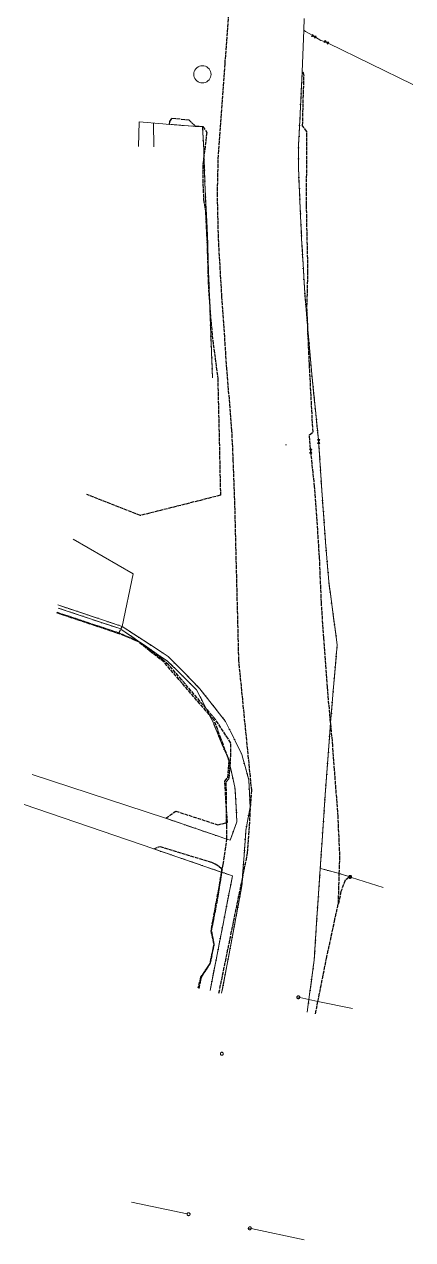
# Model space of a CAD drawing. Header units: metres. Extents: x 105265 to 106214, y 111498 to 118425.
# Drawn here: x 105345.7 to 105475.5, y 111498 to 111903.9 of the extents above; entities that cross this region are included whole.
import ezdxf

# ---------------------------------------------------------------- set-up
doc = ezdxf.new("R2010")
doc.units = ezdxf.units.M
doc.linetypes.add('DASHDOT', pattern=[3.556, 2.54, -0.508, 0, -0.508])
doc.linetypes.add('DASHED', pattern=[1.524, 1.27, -0.254])
for name, color, linetype, lineweight in [('30-RED-VANTI-EXIST', 52, 'CONTINUOUS', 13), ('30-RED-VANTI-PROY', 2, 'DASHED', 25), ('30-RED-VANTI-RETIRO', 8, 'DASHDOT', 13), ('30-RED-VANTI-SINCLAS', 9, 'CONTINUOUS', 5)]:
    doc.layers.add(name, color=color, linetype=linetype, lineweight=lineweight)

msp = doc.modelspace()

# ---------------------------------------------------------------- linework, layer by layer
at = {"layer": '30-RED-VANTI-EXIST'}
for points in [[(105439.1111, 111902.0027), (105439.2605, 111905.8877)], [(105438.5743, 111888.0385), (105439.1111, 111902.0027)], [(105441.8801, 111900.2814), (105439.6279, 111901.5957), (105439.1111, 111902.0027)], [(105441.9851, 111900.2202), (105441.8801, 111900.2814)], [(105442.0867, 111900.1609), (105441.9851, 111900.2202)], [(105442.1902, 111900.1005), (105442.0867, 111900.1609)], [(105442.308, 111900.0317), (105442.1902, 111900.1005)], [(105442.4351, 111899.9576), (105442.308, 111900.0317)], [(105442.4915, 111899.9246), (105442.4351, 111899.9576)], [(105442.6103, 111899.8553), (105442.4915, 111899.9246)], [(105442.7281, 111899.7866), (105442.6103, 111899.8553)], [(105442.8316, 111899.7262), (105442.7281, 111899.7866)], [(105442.9331, 111899.667), (105442.8316, 111899.7262)], [(105443.0381, 111899.6057), (105442.9331, 111899.667)], [(105446.0525, 111898.1672), (105444.8373, 111898.5557), (105443.0381, 111899.6057)], [(105446.6935, 111897.9623), (105446.0525, 111898.1672)], [(105447.2933, 111897.6677), (105446.6935, 111897.9623)], [(105475.4889, 111883.8213), (105447.2933, 111897.6677)], [(105440.4589, 111802.0098), (105440.0005, 111807.3209), (105439.3241, 111815.6981), (105438.8531, 111823.9861), (105438.5035, 111830.2485), (105437.9017, 111842.4549), (105437.3323, 111856.0021), (105437.3525, 111863.4721), (105437.9149, 111874.0761), (105438.5743, 111888.0385)], [(105384.0737, 111871.3593), (105383.8867, 111863.1763)], [(105384.0737, 111871.3593), (105392.0061, 111870.6987)], [(105388.9777, 111862.9815), (105388.8547, 111870.9497)], [(105394.2739, 111870.5195), (105392.0061, 111870.6987)], [(105405.7567, 111860.042), (105405.6843, 111862.0193), (105405.3159, 111869.6465), (105394.2739, 111870.5195)], [(105406.1771, 111848.5497), (105405.7567, 111860.042)], [(105407.1083, 111824.3493), (105407.0541, 111830.5411), (105406.8469, 111835.9029), (105406.1771, 111848.5497)], [(105407.7368, 111809.0895), (105407.5981, 111812.9177), (105407.1083, 111824.3493)], [(105408.5803, 111785.8013), (105407.7368, 111809.0895)], [(105443.9966, 111765.2263), (105441.7497, 111787.0699), (105440.6579, 111799.7049), (105440.4589, 111802.0098)], [(105444.0653, 111764.5583), (105443.9966, 111765.2263)], [(105444.1309, 111763.8905), (105444.0653, 111764.5583)], [(105448.0787, 111670.6751), (105448.9935, 111682.4767), (105450.2711, 111696.6955), (105447.4361, 111717.8411), (105446.3973, 111730.8431), (105445.1157, 111748.3277), (105444.1833, 111763.3575), (105444.1309, 111763.8905)], [(105378.4001, 111702.8191), (105382.0807, 111720.3709), (105362.0233, 111731.9895)], [(105356.9687, 111709.9783), (105378.4001, 111702.8191)], [(105378.0011, 111701.9443), (105377.9921, 111701.9507), (105368.1563, 111705.2207), (105360.3871, 111707.8461), (105357.0297, 111708.9415)], [(105406.4566, 111675.424), (105404.4541, 111679.3387), (105403.2945, 111681.5911), (105397.9545, 111686.9351), (105393.5969, 111691.1737), (105390.6035, 111693.2521), (105386.6473, 111695.9695), (105383.7161, 111698.0215), (105379.4089, 111700.9479), (105378.0011, 111701.9443)], [(105378.4001, 111702.8191), (105385.6153, 111698.0955), (105389.3995, 111695.6215), (105393.8025, 111692.7347), (105396.7211, 111689.8271), (105398.9273, 111687.6391), (105401.2923, 111685.2219), (105404.4145, 111681.9851), (105406.9495, 111678.7325), (105410.1891, 111674.6533), (105412.9945, 111671.0957), (105416.8457, 111663.2557), (105418.3961, 111660.0151), (105420.7399, 111651.5315), (105421.2183, 111642.5993), (105419.7717, 111634.6643), (105419.1525, 111626.3377), (105418.6837, 111619.7191), (105418.5864, 111618.4983)], [(105407.4952, 111673.3938), (105406.4566, 111675.424)], [(105413.8219, 111658.8865), (105411.8087, 111663.3019), (105410.0367, 111667.7177), (105408.8001, 111670.8429), (105407.4952, 111673.3938)], [(105447.4815, 111662.9717), (105448.0787, 111670.6751)], [(105440.8354, 111578.2003), (105442.5791, 111591.3207), (105443.2629, 111602.1135), (105444.7181, 111623.4803), (105445.4555, 111634.5613), (105446.2737, 111646.7135), (105447.4815, 111662.9717)], [(105414.0842, 111658.1807), (105414.0277, 111658.4351), (105413.8219, 111658.8865)], [(105414.1636, 111657.8229), (105414.0842, 111658.1807)], [(105414.5291, 111656.1759), (105414.1636, 111657.8229)], [(105348.3587, 111653.3029), (105392.9127, 111638.7489)], [(105413.4054, 111631.7392), (105414.4861, 111631.3695), (105416.7723, 111637.5547), (105416.5403, 111642.1931), (105416.3131, 111646.1371), (105416.0897, 111649.1433), (105414.5291, 111656.1759)], [(105388.9757, 111628.4905), (105345.7325, 111643.2929)], [(105392.9127, 111638.7489), (105392.9814, 111638.7255)], [(105392.9814, 111638.7255), (105413.4054, 111631.7392)], [(105411.5453, 111620.7727), (105388.9757, 111628.4905)], [(105407.7967, 111581.1863), (105415.2821, 111619.4949), (105411.763, 111620.6983)], [(105411.763, 111620.6983), (105411.5453, 111620.7727)], [(105450.9734, 111620.2753), (105450.1103, 111620.5475), (105444.6389, 111621.9349)], [(105454.1364, 111619.2778), (105450.9734, 111620.2753)], [(105418.5864, 111618.4983), (105418.3473, 111615.4987), (105416.4291, 111605.4377), (105413.4031, 111589.4313), (105411.6581, 111580.3359)], [(105454.2756, 111619.2339), (105454.1364, 111619.2778)], [(105454.4495, 111619.1791), (105454.2756, 111619.2339)], [(105454.5565, 111619.1455), (105454.4495, 111619.1791)], [(105454.5985, 111619.1321), (105454.5565, 111619.1455)], [(105454.5985, 111619.1321), (105454.5565, 111619.1455)], [(105454.7503, 111619.0828), (105454.5985, 111619.1321)], [(105454.9237, 111619.0266), (105454.7503, 111619.0828)], [(105455.0621, 111618.9816), (105454.9237, 111619.0266)], [(105465.5747, 111615.5703), (105455.0621, 111618.9816)], [(105440.2751, 111573.9839), (105440.8354, 111578.2003)]]:
    msp.add_lwpolyline(points, dxfattribs=at)
at = {"layer": '30-RED-VANTI-PROY'}
for points in [[(105418.5864, 111618.4983), (105420.3449, 111627.0843), (105421.7185, 111647.9763), (105417.3939, 111691.5255), (105416.1035, 111743.4795), (105415.5563, 111758.1565), (105415.0945, 111768.2097), (105413.4161, 111788.9049), (105411.7465, 111812.8133), (105410.5975, 111832.5523), (105410.2441, 111846.8177), (105410.5903, 111860.5949), (105412.7925, 111890.8311), (105420.3261, 111986.8135), (105420.1075, 111996.6987), (105420.3381, 112001.1757), (105421.9511, 112009.2427), (105422.7243, 112019.9804)], [(105440.4589, 111802.0098), (105440.1671, 111809.6087), (105440.5015, 111821.0133), (105440.0071, 111843.5505), (105440.1501, 111868.1755), (105438.7039, 111870.0691), (105438.9049, 111877.5835), (105439.1803, 111886.7739), (105438.7975, 111888.2063), (105438.6051, 111888.2907)], [(105394.2739, 111870.5195), (105394.2983, 111871.4345), (105395.0529, 111872.5895), (105400.6533, 111872.0653), (105402.7667, 111870.0197), (105405.3751, 111869.8191), (105406.6833, 111867.8343), (105405.7567, 111860.042)], [(105405.7567, 111860.042), (105405.3751, 111856.8335), (105405.4035, 111850.3917), (105405.6531, 111845.3431), (105406.2485, 111841.3615), (105406.7743, 111830.9511), (105407.1467, 111818.3461), (105407.4465, 111812.6291), (105407.7368, 111809.0895)], [(105407.7368, 111809.0895), (105408.4827, 111799.9933), (105410.3701, 111785.7111), (105411.2689, 111746.6219), (105384.5209, 111739.8547), (105366.6511, 111746.8545)], [(105441.3932, 111762.0393), (105440.9947, 111766.8521), (105442.1823, 111767.6939), (105440.9861, 111790.4635), (105440.4955, 111801.0583), (105440.4589, 111802.0098)], [(105441.4032, 111761.9183), (105441.3932, 111762.0393)], [(105441.4129, 111761.8011), (105441.4032, 111761.9183)], [(105441.4228, 111761.6815), (105441.4129, 111761.8011)], [(105441.434, 111761.5457), (105441.4228, 111761.6815)], [(105441.4485, 111761.3713), (105441.434, 111761.5457)], [(105441.4673, 111761.1969), (105441.4485, 111761.3713)], [(105441.482, 111761.0611), (105441.4673, 111761.1969)], [(105441.4949, 111760.9415), (105441.482, 111761.0611)], [(105441.5075, 111760.8245), (105441.4949, 111760.9415)], [(105441.5206, 111760.7033), (105441.5075, 111760.8245)], [(105448.0787, 111670.6751), (105446.9793, 111682.5285), (105445.8259, 111698.9947), (105444.9801, 111710.8273), (105444.3821, 111725.9623), (105442.7249, 111749.5541), (105441.5206, 111760.7033)], [(105407.4952, 111673.3938), (105404.3885, 111676.9653), (105397.4715, 111684.9893), (105392.3077, 111690.9497), (105387.5995, 111694.6279), (105383.9437, 111697.6199), (105379.2387, 111699.6631), (105374.7225, 111701.2691), (105369.1495, 111703.1235), (105364.6039, 111704.6613), (105359.2557, 111706.4219), (105356.5849, 111707.3227)], [(105377.3795, 111700.5593), (105370.8791, 111702.7471), (105366.5885, 111704.1593), (105360.8103, 111706.0981), (105356.6747, 111707.4377)], [(105377.3651, 111700.5741), (105378.0011, 111701.9443)], [(105378.0011, 111701.9443), (105378.3825, 111702.7661)], [(105406.4566, 111675.424), (105398.2523, 111685.0367), (105393.9587, 111689.9615), (105391.7667, 111691.8567), (105383.6555, 111697.9281), (105377.3795, 111700.5593)], [(105414.5291, 111656.1759), (105414.6579, 111657.7435), (105414.7307, 111663.8681), (105409.5845, 111671.7593), (105406.4566, 111675.424)], [(105413.8219, 111658.8865), (105411.3991, 111665.4065), (105409.1101, 111671.5373), (105407.4952, 111673.3938)], [(105448.7894, 111663.0129), (105448.0787, 111670.6751)], [(105448.7894, 111663.0129), (105448.7809, 111663.1433)], [(105450.9734, 111620.2753), (105451.1529, 111626.3085), (105450.5453, 111639.3635), (105449.3807, 111654.9183), (105449.1263, 111657.8601), (105448.7894, 111663.0129)], [(105413.293, 111641.7526), (105412.6779, 111651.1557), (105413.7037, 111652.2275), (105414.1636, 111657.8229)], [(105414.0842, 111658.1807), (105413.8219, 111658.8865)], [(105414.1636, 111657.8229), (105414.1733, 111657.9409), (105414.0842, 111658.1807)], [(105413.293, 111641.7526), (105413.2111, 111650.9141), (105414.1913, 111652.0657), (105414.5291, 111656.1759)], [(105392.9814, 111638.7255), (105396.3025, 111641.1213), (105410.3621, 111636.5523), (105413.333, 111637.2722)], [(105413.333, 111637.2722), (105413.293, 111641.7526)], [(105413.333, 111637.2722), (105413.5821, 111637.3325), (105413.293, 111641.7526)], [(105413.4054, 111631.7392), (105413.4413, 111631.9839), (105413.3417, 111636.3015), (105413.333, 111637.2722)], [(105388.9757, 111628.4905), (105390.9941, 111629.3055), (105408.2751, 111624.0365), (105409.5121, 111623.4676), (105410.6698, 111622.7509), (105411.7305, 111621.8973), (105411.5453, 111620.7727)], [(105411.763, 111620.6983), (105412.1645, 111623.2785), (105413.4054, 111631.7392)], [(105411.5453, 111620.7727), (105410.6083, 111615.0855), (105408.0251, 111601.1421), (105409.0017, 111596.6287), (105407.6619, 111590.0961), (105404.6143, 111585.6227), (105403.7435, 111581.9675)], [(105404.1427, 111581.8807), (105404.9153, 111585.6711), (105407.8729, 111590.1871), (105409.2175, 111596.6567), (105408.3045, 111601.1227), (105410.5255, 111612.7459), (105411.763, 111620.6983)], [(105443.8302, 111577.5719), (105446.6995, 111591.9041), (105449.3611, 111604.3081), (105450.6731, 111610.1801), (105450.9734, 111620.2753)], [(105410.7685, 111580.3271), (105418.5864, 111618.4983)], [(105454.1766, 111618.894), (105452.9367, 111618.0727), (105451.5363, 111614.2412), (105450.6885, 111610.2509)], [(105454.2984, 111618.9747), (105454.1766, 111618.894)], [(105454.4518, 111619.0769), (105454.2984, 111618.9747)], [(105454.5565, 111619.1455), (105454.4518, 111619.0769)], [(105442.9983, 111573.4165), (105443.8302, 111577.5719)]]:
    msp.add_lwpolyline(points, dxfattribs=at)
at = {"layer": '30-RED-VANTI-RETIRO'}
for points in [[(105440.4589, 111802.0098), (105440.0005, 111807.3209), (105439.3241, 111815.6981), (105438.8531, 111823.9861), (105438.5035, 111830.2485), (105437.9017, 111842.4549), (105437.3323, 111856.0021), (105437.3525, 111863.4721), (105437.9149, 111874.0761), (105438.5743, 111888.0385)], [(105394.2739, 111870.5195), (105392.0061, 111870.6987)], [(105405.7567, 111860.042), (105405.6843, 111862.0193), (105405.3159, 111869.6465), (105394.2739, 111870.5195)], [(105406.1771, 111848.5497), (105405.7567, 111860.042)], [(105407.1083, 111824.3493), (105406.7045, 111835.8977), (105406.1771, 111848.5497)], [(105407.7368, 111809.0895), (105407.5981, 111812.9177), (105407.1083, 111824.3493)], [(105408.5803, 111785.8013), (105407.7368, 111809.0895)], [(105443.9966, 111765.2263), (105441.7497, 111787.0699), (105440.6579, 111799.7049), (105440.4589, 111802.0098)], [(105444.0653, 111764.5583), (105443.9966, 111765.2263)], [(105444.1309, 111763.8905), (105444.0653, 111764.5583)], [(105448.0787, 111670.6751), (105448.9935, 111682.4767), (105450.2711, 111696.6955), (105447.4361, 111717.8411), (105446.3973, 111730.8431), (105445.1157, 111748.3277), (105444.1833, 111763.3575), (105444.1309, 111763.8905)], [(105356.9687, 111709.9783), (105378.4001, 111702.8191)], [(105378.0011, 111701.9443), (105377.9921, 111701.9507), (105368.1563, 111705.2207), (105360.3871, 111707.8461), (105357.0297, 111708.9415)], [(105406.4566, 111675.424), (105404.4541, 111679.3387), (105403.2945, 111681.5911), (105397.9545, 111686.9351), (105393.5969, 111691.1737), (105390.6035, 111693.2521), (105386.6473, 111695.9695), (105383.7161, 111698.0215), (105379.4089, 111700.9479), (105378.0011, 111701.9443)], [(105378.4001, 111702.8191), (105385.6153, 111698.0955), (105389.3995, 111695.6215), (105393.8025, 111692.7347), (105396.7211, 111689.8271), (105398.9273, 111687.6391), (105401.2923, 111685.2219), (105404.4145, 111681.9851), (105406.9495, 111678.7325), (105410.1891, 111674.6533), (105412.9945, 111671.0957), (105416.8457, 111663.2557), (105418.3961, 111660.0151), (105420.7399, 111651.5315), (105421.2183, 111642.5993), (105419.7717, 111634.6643), (105419.1525, 111626.3377), (105418.6837, 111619.7191), (105418.5864, 111618.4983)], [(105407.4952, 111673.3938), (105406.4566, 111675.424)], [(105413.8219, 111658.8865), (105411.8087, 111663.3019), (105410.0367, 111667.7177), (105408.8001, 111670.8429), (105407.4952, 111673.3938)], [(105447.4815, 111662.9717), (105448.0787, 111670.6751)], [(105440.8354, 111578.2003), (105442.5791, 111591.3207), (105443.2629, 111602.1135), (105444.7181, 111623.4803), (105445.4555, 111634.5613), (105446.2737, 111646.7135), (105447.4815, 111662.9717)], [(105414.0842, 111658.1807), (105414.0277, 111658.4351), (105413.8219, 111658.8865)], [(105414.1636, 111657.8229), (105414.0842, 111658.1807)], [(105414.5291, 111656.1759), (105414.1636, 111657.8229)], [(105413.4054, 111631.7392), (105414.4861, 111631.3695), (105416.7723, 111637.5547), (105416.5403, 111642.1931), (105416.3131, 111646.1371), (105416.0897, 111649.1433), (105414.5291, 111656.1759)], [(105392.9127, 111638.7489), (105392.9814, 111638.7255)], [(105392.9814, 111638.7255), (105413.4054, 111631.7392)], [(105411.5453, 111620.7727), (105388.9757, 111628.4905)], [(105407.7967, 111581.1863), (105415.2821, 111619.4949), (105411.763, 111620.6983)], [(105411.763, 111620.6983), (105411.5453, 111620.7727)], [(105450.9734, 111620.2753), (105450.1103, 111620.5475), (105444.6389, 111621.9349)], [(105454.1364, 111619.2778), (105450.9734, 111620.2753)], [(105418.5864, 111618.4983), (105418.3473, 111615.4987), (105416.4291, 111605.4377), (105413.4031, 111589.4313), (105411.6581, 111580.3359)], [(105454.2756, 111619.2339), (105454.1364, 111619.2778)], [(105454.4495, 111619.1791), (105454.2756, 111619.2339)], [(105454.5565, 111619.1455), (105454.4495, 111619.1791)], [(105454.5985, 111619.1321), (105454.5565, 111619.1455)], [(105440.2751, 111573.9839), (105440.8354, 111578.2003)]]:
    msp.add_lwpolyline(points, dxfattribs=at)
at = {"layer": '30-RED-VANTI-SINCLAS'}
for points in [[(105441.8801, 111900.2814), (105441.6981, 111899.8991), (105441.8375, 111899.9101), (105441.9851, 111900.2202)], [(105442.1089, 111900.4803), (105442.0297, 111900.5955), (105441.8801, 111900.2814)], [(105442.0867, 111900.1609), (105441.9725, 111899.9209), (105442.1099, 111899.9319), (105442.1902, 111900.1005)], [(105441.9851, 111900.2202), (105442.1089, 111900.4803)], [(105442.2639, 111900.2553), (105442.1857, 111900.3689), (105442.0867, 111900.1609)], [(105442.1902, 111900.1005), (105442.2639, 111900.2553)], [(105442.308, 111900.0317), (105442.2665, 111899.9443), (105442.4351, 111899.9576)], [(105442.3529, 111900.1261), (105442.308, 111900.0317)], [(105442.4671, 111899.9601), (105442.3529, 111900.1261)], [(105442.4351, 111899.9576), (105442.4671, 111899.9601)], [(105442.4671, 111899.9601), (105442.6677, 111899.9761)], [(105442.4915, 111899.9246), (105442.4671, 111899.9601)], [(105442.6677, 111899.9761), (105442.6103, 111899.8553)], [(105442.7281, 111899.7866), (105442.8243, 111899.9887)], [(105442.8243, 111899.9887), (105442.9617, 111899.9995), (105442.8316, 111899.7262)], [(105442.9331, 111899.667), (105443.0965, 111900.0103)], [(105443.0965, 111900.0103), (105443.2359, 111900.0215), (105443.0381, 111899.6057)], [(105442.6103, 111899.8553), (105442.5813, 111899.7943), (105442.4915, 111899.9246)], [(105442.8316, 111899.7262), (105442.7485, 111899.5515), (105442.6703, 111899.6651), (105442.7281, 111899.7866)], [(105443.0381, 111899.6057), (105442.9045, 111899.3249), (105442.8251, 111899.4401), (105442.9331, 111899.667)], [(105445.9255, 111897.8913), (105446.0525, 111898.1672)], [(105446.6935, 111897.9623), (105445.9255, 111897.8913)], [(105446.0525, 111898.1672), (105446.2481, 111898.5919), (105446.6935, 111897.9623)], [(105447.2933, 111897.6677), (105447.4615, 111898.0331), (105446.6935, 111897.9623)], [(105446.6935, 111897.9623), (105447.1391, 111897.3325)], [(105447.1391, 111897.3325), (105447.2933, 111897.6677)], [(105405.2305, 111890.1151), (105404.7297, 111890.0713), (105404.2441, 111889.9412), (105403.7885, 111889.7288), (105403.3767, 111889.4404), (105403.0212, 111889.085), (105402.7329, 111888.6732), (105402.5204, 111888.2175), (105402.3903, 111887.732), (105402.3465, 111887.2312), (105402.3903, 111886.7303), (105402.5204, 111886.2448), (105402.7328, 111885.7891), (105403.0211, 111885.3773), (105403.3766, 111885.0218), (105403.7884, 111884.7335), (105404.244, 111884.521), (105404.7296, 111884.3909), (105405.2304, 111884.3471), (105405.7312, 111884.3909), (105406.2168, 111884.521), (105406.6724, 111884.7334), (105407.0842, 111885.0218), (105407.4397, 111885.3772), (105407.7281, 111885.789), (105407.9405, 111886.2446), (105408.0707, 111886.7302), (105408.1145, 111887.231), (105408.0707, 111887.7318), (105407.9406, 111888.2174), (105407.7281, 111888.6731), (105407.4398, 111889.0849), (105407.0843, 111889.4403), (105406.6725, 111889.7287), (105406.2169, 111889.9412), (105405.7313, 111890.0713), (105405.2305, 111890.1151)], [(105433.0261, 111763.4243), (105433.2733, 111763.4363)], [(105441.1329, 111761.9183), (105441.0629, 111762.0393), (105441.3932, 111762.0393)], [(105441.4032, 111761.9183), (105441.1329, 111761.9183)], [(105441.3932, 111762.0393), (105441.8343, 111762.0393), (105441.7643, 111761.9183), (105441.4032, 111761.9183)], [(105444.0653, 111764.5583), (105443.6797, 111765.2263)], [(105443.6797, 111765.2263), (105443.9966, 111765.2263)], [(105444.0653, 111764.5583), (105443.6797, 111763.8905)], [(105443.6797, 111763.8905), (105444.1309, 111763.8905)], [(105443.9966, 111765.2263), (105444.4509, 111765.2263), (105444.0653, 111764.5583)], [(105444.1309, 111763.8905), (105444.4509, 111763.8905), (105444.0653, 111764.5583)], [(105441.1329, 111760.8245), (105441.0629, 111760.7033), (105441.5206, 111760.7033)], [(105441.5075, 111760.8245), (105441.1329, 111760.8245)], [(105441.2695, 111761.6815), (105441.2005, 111761.8011), (105441.4129, 111761.8011)], [(105441.2695, 111761.0611), (105441.2005, 111760.9415), (105441.4949, 111760.9415)], [(105441.4228, 111761.6815), (105441.2695, 111761.6815)], [(105441.482, 111761.0611), (105441.2695, 111761.0611)], [(105441.4485, 111761.3713), (105441.3479, 111761.5457)], [(105441.3479, 111761.5457), (105441.434, 111761.5457)], [(105441.4485, 111761.3713), (105441.3479, 111761.1969)], [(105441.3479, 111761.1969), (105441.4673, 111761.1969)], [(105441.4129, 111761.8011), (105441.6967, 111761.8011), (105441.6277, 111761.6815), (105441.4228, 111761.6815)], [(105441.434, 111761.5457), (105441.5493, 111761.5457), (105441.4485, 111761.3713)], [(105441.4673, 111761.1969), (105441.5493, 111761.1969), (105441.4485, 111761.3713)], [(105441.4949, 111760.9415), (105441.6967, 111760.9415), (105441.6277, 111761.0611), (105441.482, 111761.0611)], [(105441.5206, 111760.7033), (105441.8343, 111760.7033), (105441.7643, 111760.8245), (105441.5075, 111760.8245)], [(105454.1364, 111619.2778), (105454.119, 111619.2005), (105454.1143, 111619.1213), (105454.1225, 111619.0425), (105454.1435, 111618.966), (105454.1766, 111618.894)], [(105454.6003, 111619.6185), (105454.5236, 111619.6124), (105454.4489, 111619.5943), (105454.3779, 111619.5646), (105454.3125, 111619.5241), (105454.2544, 111619.4739), (105454.2048, 111619.415), (105454.1652, 111619.3491), (105454.1364, 111619.2778)], [(105454.1766, 111618.894), (105454.2215, 111618.8275), (105454.2768, 111618.7694), (105454.3409, 111618.7211), (105454.4121, 111618.684), (105454.4884, 111618.6592), (105454.5677, 111618.6472), (105454.648, 111618.6485), (105454.7269, 111618.663), (105454.8024, 111618.6903), (105454.8723, 111618.7296), (105454.9348, 111618.7799), (105454.9882, 111618.8398), (105455.031, 111618.9076), (105455.0621, 111618.9816)], [(105454.2756, 111619.2339), (105454.2637, 111619.1819), (105454.26, 111619.1287), (105454.2646, 111619.0756), (105454.2775, 111619.0238), (105454.2984, 111618.9747)], [(105454.6003, 111619.4731), (105454.5466, 111619.4687), (105454.4942, 111619.456), (105454.4445, 111619.4351), (105454.3988, 111619.4067), (105454.3581, 111619.3714), (105454.3234, 111619.3301), (105454.2957, 111619.2839), (105454.2756, 111619.2339)], [(105454.2984, 111618.9747), (105454.3288, 111618.9265), (105454.3669, 111618.8842), (105454.4115, 111618.8487), (105454.4614, 111618.8212), (105454.5151, 111618.8025), (105454.5713, 111618.7929), (105454.6282, 111618.7928), (105454.6844, 111618.8023), (105454.7382, 111618.821), (105454.7882, 111618.8484), (105454.8328, 111618.8837), (105454.871, 111618.926), (105454.9015, 111618.9741), (105454.9237, 111619.0266)], [(105454.4495, 111619.1791), (105454.4437, 111619.1537), (105454.4422, 111619.1278), (105454.4449, 111619.102), (105454.4518, 111619.0769)], [(105454.6003, 111619.2903), (105454.5753, 111619.2883), (105454.551, 111619.2823), (105454.5279, 111619.2726), (105454.5067, 111619.2594), (105454.4877, 111619.243), (105454.4717, 111619.2238), (105454.4588, 111619.2023), (105454.4495, 111619.1791)], [(105454.4518, 111619.0769), (105454.4628, 111619.0534), (105454.4776, 111619.032), (105454.4956, 111619.0132), (105454.5165, 111618.9977), (105454.5396, 111618.9859), (105454.5644, 111618.9779), (105454.5901, 111618.9742), (105454.6161, 111618.9747), (105454.6417, 111618.9794), (105454.6661, 111618.9883), (105454.6888, 111619.0011), (105454.709, 111619.0174), (105454.7263, 111619.0369), (105454.7402, 111619.0588), (105454.7503, 111619.0828)], [(105455.0621, 111618.9816), (105455.081, 111619.0627), (105455.0858, 111619.1457), (105455.0764, 111619.2284), (105455.0531, 111619.3083), (105455.0164, 111619.383), (105454.9676, 111619.4504), (105454.908, 111619.5084), (105454.8393, 111619.5555), (105454.7637, 111619.5901), (105454.6832, 111619.6113), (105454.6003, 111619.6185)], [(105454.9237, 111619.0266), (105454.937, 111619.0833), (105454.9404, 111619.1416), (105454.9338, 111619.1995), (105454.9175, 111619.2555), (105454.8919, 111619.3079), (105454.8576, 111619.3551), (105454.8159, 111619.3958), (105454.7678, 111619.4288), (105454.7148, 111619.4531), (105454.6584, 111619.468), (105454.6003, 111619.4731)], [(105454.7503, 111619.0828), (105454.7565, 111619.1092), (105454.7581, 111619.1362), (105454.7551, 111619.1631), (105454.7476, 111619.1891), (105454.7357, 111619.2135), (105454.7198, 111619.2354), (105454.7004, 111619.2544), (105454.6781, 111619.2697), (105454.6535, 111619.281), (105454.6273, 111619.2879), (105454.6003, 111619.2903)], [(105437.2671, 111579.4489), (105437.1823, 111579.4416), (105437.0999, 111579.4201), (105437.0225, 111579.3849), (105436.9521, 111579.337), (105436.8908, 111579.278), (105436.8405, 111579.2093), (105436.8025, 111579.1331), (105436.778, 111579.0516)], [(105437.7558, 111578.8465), (105437.766, 111578.9265), (105437.7631, 111579.0071), (105437.7473, 111579.0862), (105437.7191, 111579.1617), (105437.679, 111579.2317), (105437.6282, 111579.2943), (105437.568, 111579.3479), (105437.4999, 111579.3912), (105437.4257, 111579.4229), (105437.3475, 111579.4424), (105437.2671, 111579.4489)], [(105436.778, 111579.0516), (105436.7678, 111578.9697), (105436.7712, 111578.8873), (105436.7881, 111578.8065), (105436.8181, 111578.7297), (105436.8603, 111578.6588), (105436.9136, 111578.5958), (105436.9766, 111578.5425), (105437.0474, 111578.5002), (105437.1243, 111578.4702), (105437.2051, 111578.4533), (105437.2875, 111578.4498), (105437.3694, 111578.46), (105437.4485, 111578.4836), (105437.5226, 111578.5198), (105437.5897, 111578.5678), (105437.6481, 111578.6261), (105437.696, 111578.6933), (105437.7323, 111578.7674), (105437.7558, 111578.8465)], [(105436.778, 111579.0516), (105437.7558, 111578.8465)], [(105437.7558, 111578.8465), (105440.8354, 111578.2003)], [(105440.8354, 111578.2003), (105443.8302, 111577.5719)], [(105443.8302, 111577.5719), (105455.3727, 111575.1501)], [(105411.7245, 111560.5675), (105411.6377, 111560.5599), (105411.5535, 111560.5373), (105411.4745, 111560.5005), (105411.4031, 111560.4505), (105411.3414, 111560.3889), (105411.2914, 111560.3175), (105411.2546, 111560.2385), (105411.232, 111560.1543), (105411.2244, 111560.0674), (105411.232, 111559.9806), (105411.2546, 111559.8964), (105411.2914, 111559.8174), (105411.3414, 111559.746), (105411.4031, 111559.6844), (105411.4745, 111559.6344), (105411.5535, 111559.5975), (105411.6377, 111559.575), (105411.7245, 111559.5674), (105411.8113, 111559.575), (105411.8955, 111559.5976), (105411.9745, 111559.6344), (105412.0459, 111559.6844), (105412.1076, 111559.746), (105412.1576, 111559.8174), (105412.1944, 111559.8964), (105412.217, 111559.9806), (105412.2246, 111560.0675), (105412.217, 111560.1543), (105412.1944, 111560.2385), (105412.1576, 111560.3175), (105412.1076, 111560.3889), (105412.0459, 111560.4505), (105411.9745, 111560.5005), (105411.8955, 111560.5374), (105411.8113, 111560.5599), (105411.7245, 111560.5675)], [(105400.1139, 111506.577), (105381.5099, 111510.4377)], [(105400.1139, 111506.577), (105400.1038, 111506.493), (105400.108, 111506.4085), (105400.1264, 111506.3258), (105400.1585, 111506.2475), (105400.2034, 111506.1757), (105400.2597, 111506.1125), (105400.3259, 111506.0598), (105400.4, 111506.0189), (105400.4799, 111505.9911), (105400.5634, 111505.9773), (105400.6481, 111505.9777), (105400.7314, 111505.9924), (105400.8111, 111506.0209), (105400.8849, 111506.0625), (105400.9505, 111506.1159), (105401.0062, 111506.1797), (105401.0503, 111506.2519), (105401.0816, 111506.3305), (105401.0992, 111506.4133), (105401.1026, 111506.4979), (105401.0917, 111506.5818), (105401.0667, 111506.6627), (105401.0285, 111506.7382), (105400.978, 111506.8062), (105400.9169, 111506.8647), (105400.8467, 111506.912), (105400.7695, 111506.9468), (105400.6876, 111506.9681), (105400.6033, 111506.9753)], [(105400.6033, 111506.9753), (105400.5183, 111506.968), (105400.4359, 111506.9464), (105400.3583, 111506.9111), (105400.2878, 111506.8631), (105400.2265, 111506.8039), (105400.1762, 111506.7351), (105400.1383, 111506.6587), (105400.1139, 111506.577)], [(105421.0699, 111502.2505), (105420.9851, 111502.2432), (105420.9027, 111502.2217), (105420.8252, 111502.1864), (105420.7548, 111502.1386), (105420.6935, 111502.0794), (105420.6432, 111502.0108), (105420.6053, 111501.9346), (105420.5808, 111501.853)], [(105421.5587, 111501.6479), (105421.5688, 111501.7279), (105421.566, 111501.8085), (105421.5502, 111501.8876), (105421.522, 111501.9632), (105421.4819, 111502.0332), (105421.4311, 111502.0958), (105421.3708, 111502.1495), (105421.3027, 111502.1928), (105421.2286, 111502.2245), (105421.1503, 111502.2439), (105421.0699, 111502.2505)], [(105420.5808, 111501.853), (105420.5704, 111501.7666), (105420.5752, 111501.6796), (105420.595, 111501.5948), (105420.6293, 111501.5148), (105420.6769, 111501.4418), (105420.7364, 111501.3783), (105420.8061, 111501.3261), (105420.8838, 111501.2868), (105420.9672, 111501.2615), (105421.0536, 111501.2511), (105421.1406, 111501.2559), (105421.2254, 111501.2757), (105421.3054, 111501.31), (105421.3783, 111501.3576), (105421.4419, 111501.4171), (105421.4941, 111501.4868), (105421.5334, 111501.5645), (105421.5587, 111501.6479)], [(105420.5808, 111501.853), (105421.5587, 111501.6479)], [(105421.5587, 111501.6479), (105439.1755, 111497.9517)]]:
    msp.add_lwpolyline(points, dxfattribs=at)

doc.saveas('drawing.dxf')
